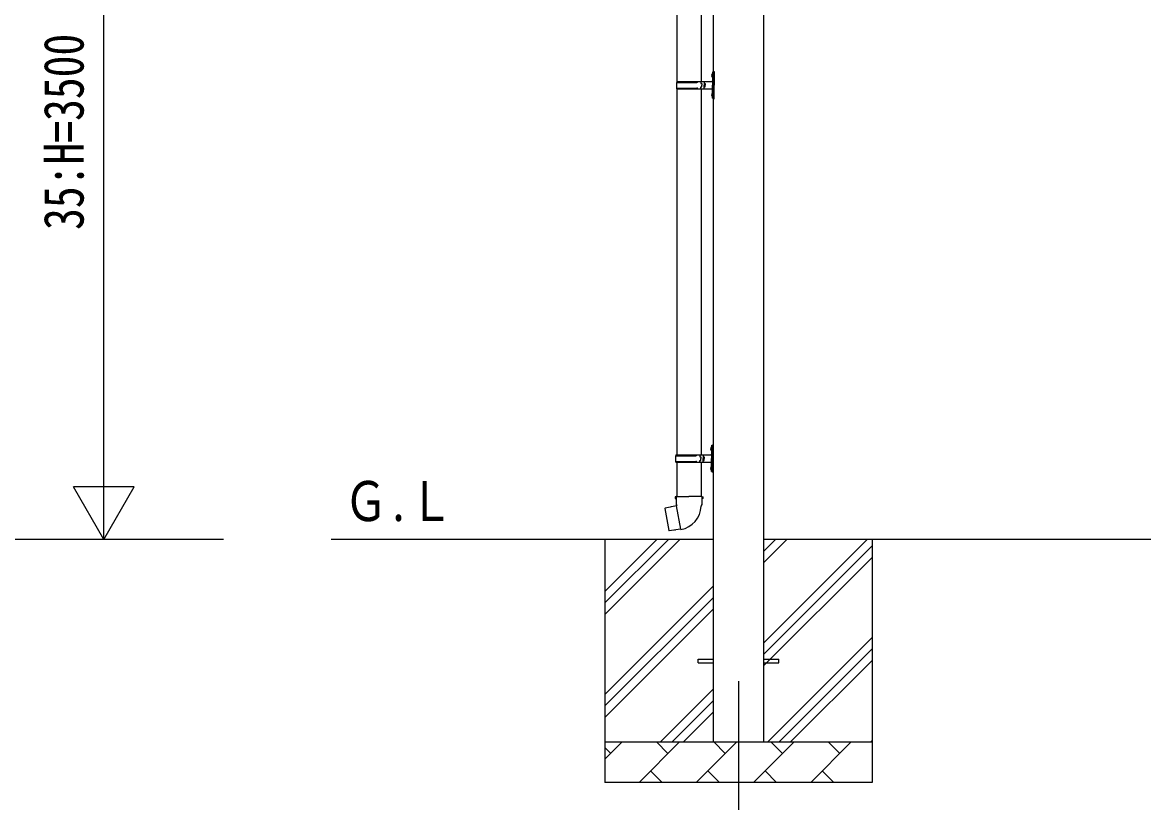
# Model space of a CAD drawing. Units: millimetres, scale not verified. Extents: x -12615 to 12615, y -8910 to 8910.
# Drawn here: x -4013 to -1242, y -5632 to -3705 of the extents above; entities that cross this region are included whole.
import ezdxf
from ezdxf.enums import TextEntityAlignment as Align

# ---------------------------------------------------------------- set-up
doc = ezdxf.new("R2010")
doc.units = ezdxf.units.MM
doc.header["$LTSCALE"] = 40
for name, color, linetype in [('0-3_YKK_12', 2, 'Continuous'), ('0-4_YKK_13', 4, 'Continuous'), ('0-5_YKK_A1', 4, 'Continuous'), ('0-6_YKK_D', 6, 'Continuous')]:
    doc.layers.add(name, color=color, linetype=linetype)
doc.styles.add('ＭＳ ゴシック', font='')
doc.styles.get('ＭＳ ゴシック').set_extended_font_data('MS Gothic')

msp = doc.modelspace()

# ---------------------------------------------------------------- linework, layer by layer
at = {"layer": '0-3_YKK_12'}
msp.add_line((-2243.1, -5332.18), (-2243.1, -5832.18), dxfattribs=at)
at = {"layer": '0-4_YKK_13'}
for p, q in [((-2395.6, -2946.18), (-2395.6, -3850.68)), ((-2335.6, -2946.18), (-2335.6, -3850.68)), ((-2395.1, -3850.68), (-2309.1, -3850.68)), ((-2395.1, -3850.68), (-2395.1, -3852.68)), ((-2336.1, -3850.68), (-2336.1, -3855.18)), ((-2328.1, -3850.68), (-2328.1, -3859.68)), ((-2309.4, -3833.54), (-2307.35, -3834.53)), ((-2308.13, -3831.53), (-2307.5, -3831.53)), ((-2308.13, -3831.53), (-2308.13, -3839.83)), ((-2308.13, -3839.83), (-2307.5, -3839.83)), ((-2307.5, -3831.53), (-2307.5, -3839.83)), ((-2307.5, -3831.53), (-2307.1, -3831.93)), ((-2307.5, -3839.83), (-2307.1, -3839.43)), ((-2307.35, -3834.53), (-2306.74, -3835.68)), ((-2307.1, -3827.68), (-2304.1, -3826.18)), ((-2307.1, -3827.68), (-2307.1, -3859.68)), ((-2307.1, -3831.93), (-2307.1, -3839.43)), ((-2304.1, -3826.18), (-2304.1, -3859.68)), ((-2304.1, -3826.18), (-2303.1, -3826.18)), ((-2303.1, -3826.18), (-2303.1, -3859.68)), ((-2396.1, -3852.68), (-2345.76, -3852.68)), ((-2396.1, -3866.68), (-2345.76, -3866.68)), ((-2395.6, -3868.68), (-2395.6, -4773.18)), ((-2395.1, -3868.68), (-2395.1, -3866.68)), ((-2395.1, -3868.68), (-2309.1, -3868.68)), ((-2336.1, -3855.18), (-2334.1, -3855.18)), ((-2336.1, -3868.68), (-2336.1, -3864.18)), ((-2336.1, -3864.18), (-2334.1, -3864.18)), ((-2335.6, -3868.68), (-2335.6, -4773.18)), ((-2334.1, -3855.18), (-2334.1, -3859.68)), ((-2334.1, -3864.18), (-2334.1, -3859.68)), ((-2328.1, -3855.18), (-2325.1, -3855.18)), ((-2328.1, -3868.68), (-2328.1, -3859.68)), ((-2328.1, -3864.18), (-2325.1, -3864.18)), ((-2325.1, -3855.18), (-2325.1, -3859.68)), ((-2325.1, -3864.18), (-2325.1, -3859.68)), ((-2307.1, -3891.68), (-2307.1, -3859.68)), ((-2304.1, -3893.18), (-2304.1, -3859.68)), ((-2303.1, -3893.18), (-2303.1, -3859.68)), ((-2309.4, -3881.54), (-2307.35, -3882.53)), ((-2308.13, -3879.53), (-2307.5, -3879.53)), ((-2308.13, -3879.53), (-2308.13, -3887.83)), ((-2308.13, -3887.83), (-2307.5, -3887.83)), ((-2307.5, -3879.53), (-2307.5, -3887.83)), ((-2307.5, -3879.53), (-2307.1, -3879.93)), ((-2307.5, -3887.83), (-2307.1, -3887.43)), ((-2307.35, -3882.53), (-2306.74, -3883.68)), ((-2307.1, -3879.93), (-2307.1, -3887.43)), ((-2307.1, -3891.68), (-2304.1, -3893.18)), ((-2304.1, -3893.18), (-2303.1, -3893.18)), ((-2311.9, -4756.04), (-2309.85, -4757.03)), ((-2310.63, -4754.03), (-2310, -4754.03)), ((-2310.63, -4754.03), (-2310.63, -4762.33)), ((-2310.63, -4762.33), (-2310, -4762.33)), ((-2310, -4754.03), (-2310, -4762.33)), ((-2310, -4754.03), (-2309.6, -4754.43)), ((-2310, -4762.33), (-2309.6, -4761.93)), ((-2309.85, -4757.03), (-2309.24, -4758.18)), ((-2309.6, -4750.18), (-2306.6, -4748.68)), ((-2309.6, -4750.18), (-2309.6, -4782.18)), ((-2309.6, -4754.43), (-2309.6, -4761.93)), ((-2306.6, -4748.68), (-2306.6, -4782.18)), ((-2306.6, -4748.68), (-2305.6, -4748.68)), ((-2305.6, -4748.68), (-2305.6, -4782.18)), ((-2398.6, -4775.18), (-2348.26, -4775.18)), ((-2398.6, -4789.18), (-2348.26, -4789.18)), ((-2397.6, -4773.18), (-2311.6, -4773.18)), ((-2397.6, -4773.18), (-2397.6, -4775.18)), ((-2397.6, -4791.18), (-2397.6, -4789.18)), ((-2397.6, -4791.18), (-2311.6, -4791.18)), ((-2395.6, -4791.18), (-2395.6, -4876.11)), ((-2338.6, -4773.18), (-2338.6, -4777.68)), ((-2338.6, -4777.68), (-2336.6, -4777.68)), ((-2338.6, -4791.18), (-2338.6, -4786.68)), ((-2338.6, -4786.68), (-2336.6, -4786.68)), ((-2336.6, -4777.68), (-2336.6, -4782.18)), ((-2336.6, -4786.68), (-2336.6, -4782.18)), ((-2335.6, -4791.18), (-2335.6, -4876.11)), ((-2330.6, -4773.18), (-2330.6, -4782.18)), ((-2330.6, -4777.68), (-2327.6, -4777.68)), ((-2330.6, -4791.18), (-2330.6, -4782.18)), ((-2330.6, -4786.68), (-2327.6, -4786.68)), ((-2327.6, -4777.68), (-2327.6, -4782.18)), ((-2327.6, -4786.68), (-2327.6, -4782.18)), ((-2309.6, -4814.18), (-2309.6, -4782.18)), ((-2306.6, -4815.68), (-2306.6, -4782.18)), ((-2305.6, -4815.68), (-2305.6, -4782.18)), ((-2311.9, -4804.04), (-2309.85, -4805.03)), ((-2310.63, -4802.03), (-2310, -4802.03)), ((-2310.63, -4802.03), (-2310.63, -4810.33)), ((-2310.63, -4810.33), (-2310, -4810.33)), ((-2310, -4802.03), (-2310, -4810.33)), ((-2310, -4802.03), (-2309.6, -4802.43)), ((-2310, -4810.33), (-2309.6, -4809.93)), ((-2309.85, -4805.03), (-2309.24, -4806.18)), ((-2309.6, -4802.43), (-2309.6, -4809.93)), ((-2309.6, -4814.18), (-2306.6, -4815.68)), ((-2306.6, -4815.68), (-2305.6, -4815.68)), ((-2397.45, -4876.11), (-2399.6, -4876.89)), ((-2397.45, -4876.11), (-2365.6, -4876.11)), ((-2397.45, -4876.11), (-2397.35, -4881.33)), ((-2333.75, -4876.11), (-2365.6, -4876.11)), ((-2333.75, -4876.11), (-2331.6, -4876.89)), ((-2396.19, -4899.31), (-2424.06, -4904.56)), ((-2411.31, -4901.96), (-2411.52, -4902.2)), ((-2399.6, -4876.89), (-2399.6, -4880.51)), ((-2399.6, -4880.51), (-2397.35, -4881.33)), ((-2397.35, -4881.33), (-2397.1, -4896.11)), ((-2397.1, -4896.11), (-2395.75, -4898.11)), ((-2385.83, -4956.61), (-2395.97, -4899.13)), ((-2395.94, -4898.31), (-2395.94, -4899.02)), ((-2395.75, -4898.11), (-2395.78, -4898.12)), ((-2335.41, -4898.05), (-2335.48, -4900.21)), ((-2334.09, -4896.11), (-2335.41, -4898.05)), ((-2331.6, -4880.51), (-2333.84, -4881.33)), ((-2331.6, -4876.89), (-2331.6, -4880.51)), ((-2424.06, -4904.56), (-2424.86, -4905.73)), ((-2424.86, -4905.73), (-2415.24, -4960.29)), ((-2401.22, -4959.2), (-2401.5, -4959.05)), ((-2385.53, -4957.37), (-2385.77, -4956.71)), ((-2343.1, -5277.68), (-2305.6, -5277.68)), ((-2343.1, -5286.68), (-2343.1, -5277.68)), ((-2343.1, -5286.68), (-2305.6, -5286.68)), ((-2180.6, -5277.68), (-2143.1, -5277.68)), ((-2180.6, -5286.68), (-2143.1, -5286.68)), ((-2143.1, -5286.68), (-2143.1, -5277.68))]:
    msp.add_line(p, q, dxfattribs=at)
for points in [[(-2309.4, -3837.83), (-2307.35, -3836.83), (-2306.74, -3835.68)], [(-2309.4, -3885.83), (-2307.35, -3884.83), (-2306.74, -3883.68)], [(-2311.9, -4760.33), (-2309.85, -4759.33), (-2309.24, -4758.18)], [(-2311.9, -4808.33), (-2309.85, -4807.33), (-2309.24, -4806.18)], [(-2333.75, -4876.11), (-2333.84, -4881.33), (-2334.09, -4896.11)], [(-2409.07, -4901.74), (-2409.35, -4901.59), (-2411.31, -4901.96)], [(-2386.1, -4956.51), (-2414.08, -4961.11), (-2415.24, -4960.29)], [(-2399.03, -4958.64), (-2399.25, -4958.88), (-2401.22, -4959.2)]]:
    msp.add_lwpolyline(points, dxfattribs=at)
for centre, radius, start, end in [((-2345.76, -3850.68), 2, 270, 359.99998), ((-2303.8, -3835.68), 6, 136.21765, 223.78235), ((-2309.1, -3848.68), 2, 270, 359.99998), ((-2347.35, -3859.68), 49.25, 171.82876, 180.00002), ((-2347.35, -3859.68), 49.25, 180.00002, 188.17127), ((-2345.76, -3868.68), 2, 0.00005, 90.00004), ((-2309.1, -3870.68), 2, 0.00005, 90.00004), ((-2303.8, -3883.68), 6, 136.21765, 223.78235), ((-2306.3, -4758.18), 6, 136.21765, 223.78235), ((-2349.85, -4782.18), 49.25, 171.82876, 180.00002), ((-2349.85, -4782.18), 49.25, 180.00002, 188.17127), ((-2348.26, -4773.18), 2, 270, 359.99998), ((-2348.26, -4791.18), 2, 0.00005, 90.00004), ((-2311.6, -4771.18), 2, 270, 359.99998), ((-2311.6, -4793.18), 2, 0.00005, 90.00004), ((-2306.3, -4806.18), 6, 136.21765, 223.78235), ((-2396.24, -4899.02), 0.3, 280.66842, 0), ((-2395.74, -4898.31), 0.2, 100, 180), ((-2395.75, -4898.11), 60.3, 279.96938, 358), ((-2386.05, -4956.81), 0.3, 20, 99.33158), ((-2385.34, -4957.3), 0.2, 200, 279.96938)]:
    msp.add_arc(centre, radius, start, end, dxfattribs=at)
at = {"layer": '0-5_YKK_A1'}
for p, q in [((-2305.6, -2685.18), (-2305.6, -5482.18)), ((-2180.6, -5482.18), (-2180.6, -2685.18)), ((-2305.6, -4982.18), (-3249.76, -4982.18)), ((-2573.1, -4982.18), (-2573.1, -5582.18)), ((-2573.1, -5167.23), (-2388.05, -4982.18)), ((-2573.1, -5138.95), (-2416.33, -4982.18)), ((-2573.1, -5110.67), (-2444.61, -4982.18)), ((794.4, -4982.18), (-2180.6, -4982.18)), ((-2180.6, -5237.28), (-1925.5, -4982.18)), ((-2180.6, -5039.29), (-2123.49, -4982.18)), ((-2180.6, -5011.01), (-2151.77, -4982.18)), ((-1913.1, -4982.18), (-1913.1, -5582.18)), ((-2180.6, -5265.57), (-1913.1, -4998.07)), ((-2180.6, -5293.85), (-1913.1, -5026.35)), ((-2573.1, -5365.22), (-2305.6, -5097.72)), ((-2573.1, -5393.51), (-2305.6, -5126.01)), ((-2573.1, -5421.79), (-2305.6, -5154.29)), ((-2170.94, -5482.18), (-1913.1, -5224.34)), ((-2142.65, -5482.18), (-1913.1, -5252.62)), ((-2114.37, -5482.18), (-1913.1, -5280.91)), ((-2435.5, -5482.18), (-2305.6, -5352.28)), ((-2407.21, -5482.18), (-2305.6, -5380.57)), ((-2378.93, -5482.18), (-2305.6, -5408.85)), ((-2573.1, -5482.18), (-1913.1, -5482.18)), ((-2573.1, -5525.08), (-2530.2, -5482.18)), ((-2488.78, -5582.18), (-2388.78, -5482.18)), ((-2417.33, -5510.74), (-2445.89, -5482.18)), ((-2347.36, -5582.18), (-2247.36, -5482.18)), ((-2275.91, -5510.74), (-2304.47, -5482.18)), ((-2205.94, -5582.18), (-2105.94, -5482.18)), ((-2134.49, -5510.74), (-2163.05, -5482.18)), ((-2064.52, -5582.18), (-1964.52, -5482.18)), ((-1993.07, -5510.74), (-2021.62, -5482.18)), ((-1916.38, -5482.18), (-1913.1, -5478.9)), ((-2558.76, -5510.74), (-2573.1, -5496.4)), ((-2460.23, -5553.63), (-2431.67, -5582.18)), ((-2318.81, -5553.63), (-2290.25, -5582.18)), ((-2177.38, -5553.63), (-2148.83, -5582.18)), ((-2035.96, -5553.63), (-2007.41, -5582.18)), ((-1913.1, -5582.18), (-2573.1, -5582.18))]:
    msp.add_line(p, q, dxfattribs=at)
at = {"layer": '0-6_YKK_D'}
for p, q in [((-3811.7, -4832.18), (-3811.7, -2832.18)), ((-3811.7, -4982.18), (-3811.7, -4722.38)), ((-3811.7, -4982.18), (-3886.7, -4852.28)), ((-3736.7, -4852.28), (-3886.7, -4852.28)), ((-3811.7, -4982.18), (-3736.7, -4852.28)), ((-3515.74, -4982.18), (-5012.7, -4982.18)), ((-3515.74, -4982.18), (-3812.7, -4982.18))]:
    msp.add_line(p, q, dxfattribs=at)

# ---------------------------------------------------------------- texts
at = {"layer": '0-5_YKK_A1', "style": 'ＭＳ ゴシック', "width": 0.8}
msp.add_text('Ｇ.Ｌ', height=98.97, dxfattribs=at).set_placement((-3218.16, -4966.34), align=Align.BOTTOM_LEFT)
at = {"layer": '0-6_YKK_D', "style": 'ＭＳ ゴシック', "width": 0.8}
msp.add_text('35:H=3500', height=98.97, rotation=90, dxfattribs=at).set_placement((-3831.7, -4217.38), align=Align.BOTTOM_LEFT)

doc.saveas('drawing.dxf')
